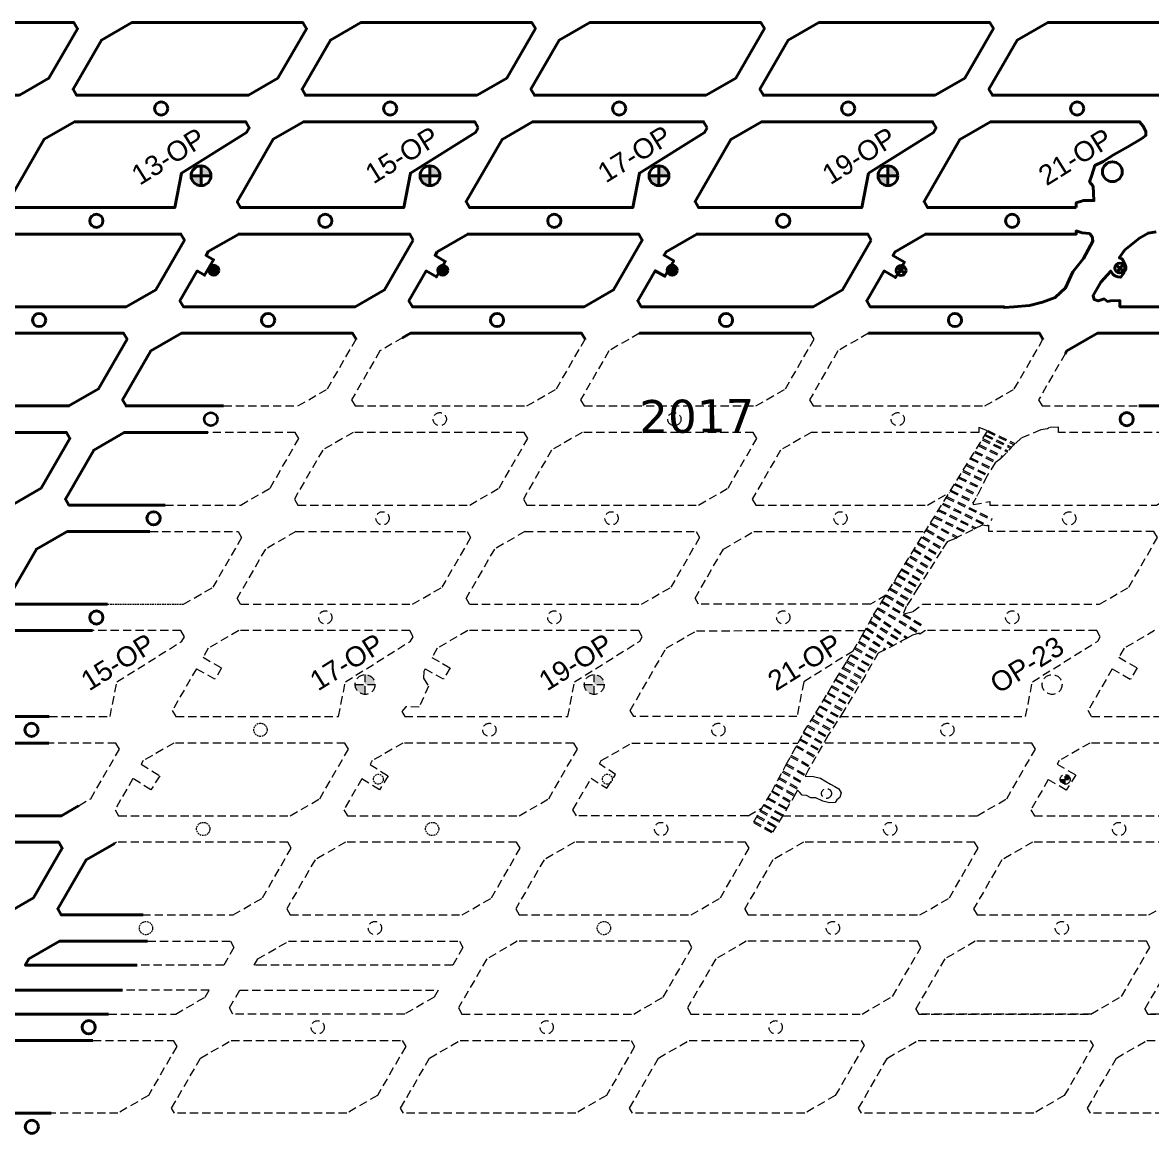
# Model space of a CAD drawing. Header units: millimetres. Extents: x -28 to 1943, y -5245 to 2752.
# Drawn here: x 1104 to 1274.8, y 287.7 to 455.7 of the extents above; entities that cross this region are included whole.
import ezdxf
from ezdxf.enums import TextEntityAlignment as Align

# ---------------------------------------------------------------- set-up
doc = ezdxf.new("R2010")
doc.units = ezdxf.units.MM
doc.linetypes.add('RAYITAS', pattern=[0.375, 0.25, -0.125])
doc.styles.add('DG-T1-473 TO 560$0$Standard', font='arial.ttf')
doc.styles.add('verdana', font='verdana.ttf', dxfattribs={"oblique": 15, "height": 3})

msp = doc.modelspace()

# ---------------------------------------------------------------- hatches: boundary and pattern name
at = {"linetype": 'Continuous', "lineweight": 40}
h = msp.add_hatch(color=7, dxfattribs=at)
h.paths.add_polyline_path([(1132.478, 432.577, 0.4142136), (1130.978, 434.077), (1130.978, 432.577)])
h.paths.add_polyline_path([(1130.978, 432.577), (1129.478, 432.577, 0.4142136), (1130.978, 431.077)])
h = msp.add_hatch(color=7, dxfattribs=at)
h.paths.add_polyline_path([(1167.12, 432.577, 0.4142136), (1165.62, 434.077), (1165.62, 432.577)])
h.paths.add_polyline_path([(1165.62, 432.577), (1164.12, 432.577, 0.4142136), (1165.62, 431.077)])
h = msp.add_hatch(color=7, dxfattribs=at)
h.paths.add_polyline_path([(1201.761, 432.577, 0.4142136), (1200.261, 434.077), (1200.261, 432.577)])
h.paths.add_polyline_path([(1200.261, 432.577), (1198.761, 432.577, 0.4142136), (1200.261, 431.077)])
h = msp.add_hatch(color=7, dxfattribs=at)
h.paths.add_polyline_path([(1236.402, 432.577, 0.4142136), (1234.902, 434.077), (1234.902, 432.577)])
h.paths.add_polyline_path([(1234.902, 432.577), (1233.402, 432.577, 0.4142136), (1234.902, 431.077)])
at = {"lineweight": 40}
h = msp.add_hatch(color=7, dxfattribs=at)
h.paths.add_polyline_path([(1133.665, 418.278, 0.4142136), (1132.915, 419.028), (1132.915, 418.278)])
h.paths.add_polyline_path([(1132.165, 418.278, 0.4142136), (1132.915, 417.528), (1132.915, 418.278)])
h = msp.add_hatch(color=7, dxfattribs=at)
h.paths.add_polyline_path([(1168.304, 418.278, 0.4142136), (1167.554, 419.028), (1167.554, 418.278)])
h.paths.add_polyline_path([(1166.804, 418.278, 0.4142136), (1167.554, 417.528), (1167.554, 418.278)])
h = msp.add_hatch(color=7, dxfattribs=at)
h.paths.add_polyline_path([(1203.017, 418.279, 0.4142136), (1202.267, 419.029), (1202.267, 418.279)])
h.paths.add_polyline_path([(1201.517, 418.279, 0.4142136), (1202.267, 417.529), (1202.267, 418.279)])
at = {"linetype": 'RAYITAS', "lineweight": 13, "ltscale": 5}
h = msp.add_hatch(color=251, dxfattribs=at)
h.paths.add_polyline_path([(1157.3, 355.602, 0.4142136), (1155.8, 357.102), (1155.8, 355.602)])
h.paths.add_polyline_path([(1155.8, 355.602), (1154.3, 355.602, 0.4142136), (1155.8, 354.102)])
h = msp.add_hatch(color=251, dxfattribs=at)
h.paths.add_polyline_path([(1191.968, 355.602, 0.4142136), (1190.468, 357.102), (1190.468, 355.602)])
h.paths.add_polyline_path([(1190.468, 355.602), (1188.968, 355.602, 0.4142136), (1190.468, 354.102)])
h = msp.add_hatch(color=251, dxfattribs=at)
h.paths.add_polyline_path([(1262.466, 341.248, 0.4142136), (1261.716, 341.998), (1261.716, 341.248)])
h.paths.add_polyline_path([(1260.966, 341.248, 0.4142136), (1261.716, 340.498), (1261.716, 341.248)])

# ---------------------------------------------------------------- linework, layer by layer
at = {"color": 7, "linetype": 'Continuous', "lineweight": 40}
for p, q in [((1130.978, 431.077), (1130.978, 434.077)), ((1130.978, 431.077), (1130.978, 434.077)), ((1165.62, 431.077), (1165.62, 434.077)), ((1165.62, 431.077), (1165.62, 434.077)), ((1200.261, 431.077), (1200.261, 434.077)), ((1200.261, 431.077), (1200.261, 434.077)), ((1234.902, 431.077), (1234.902, 434.077)), ((1234.902, 431.077), (1234.902, 434.077)), ((1129.478, 432.577), (1132.478, 432.577)), ((1129.478, 432.577), (1132.478, 432.577)), ((1164.12, 432.577), (1167.12, 432.577)), ((1164.12, 432.577), (1167.12, 432.577)), ((1198.761, 432.577), (1201.761, 432.577)), ((1198.761, 432.577), (1201.761, 432.577)), ((1233.402, 432.577), (1236.402, 432.577)), ((1233.402, 432.577), (1236.402, 432.577)), ((1133.491, 417.798), (1132.339, 418.758)), ((1133.491, 417.798), (1132.339, 418.758)), ((1132.435, 417.702), (1133.395, 418.854)), ((1132.435, 417.702), (1133.395, 418.854)), ((1168.13, 417.798), (1166.978, 418.758)), ((1168.13, 417.798), (1166.978, 418.758)), ((1167.074, 417.702), (1168.034, 418.854)), ((1167.074, 417.702), (1168.034, 418.854)), ((1202.843, 417.799), (1201.691, 418.759)), ((1202.843, 417.799), (1201.691, 418.759)), ((1201.787, 417.703), (1202.747, 418.855)), ((1201.787, 417.703), (1202.747, 418.855)), ((1237.469, 417.767), (1236.317, 418.727)), ((1237.469, 417.767), (1236.317, 418.727)), ((1236.413, 417.671), (1237.373, 418.823)), ((1236.413, 417.671), (1237.373, 418.823))]:
    msp.add_line(p, q, dxfattribs=at)
at = {"color": 7, "lineweight": 40}
for p, q in [((1132.915, 417.528), (1132.915, 419.028)), ((1132.915, 417.528), (1132.915, 419.028)), ((1167.554, 417.528), (1167.554, 419.028)), ((1167.554, 417.528), (1167.554, 419.028)), ((1202.267, 417.529), (1202.267, 419.029)), ((1202.267, 417.529), (1202.267, 419.029)), ((1270.569, 418.107), (1269.416, 419.067)), ((1270.569, 418.107), (1269.416, 419.067)), ((1269.512, 418.011), (1270.473, 419.163)), ((1269.512, 418.011), (1270.473, 419.163)), ((1132.165, 418.278), (1133.665, 418.278)), ((1132.165, 418.278), (1133.665, 418.278)), ((1166.804, 418.278), (1168.304, 418.278)), ((1166.804, 418.278), (1168.304, 418.278)), ((1201.517, 418.279), (1203.017, 418.279)), ((1201.517, 418.279), (1203.017, 418.279))]:
    msp.add_line(p, q, dxfattribs=at)
at = {"color": 7, "linetype": 'RAYITAS', "lineweight": 13, "ltscale": 5}
for p, q in [((1137.116, 377.832), (1132.778, 370.319)), ((1137.116, 377.832), (1132.778, 370.319)), ((1145.345, 378.748), (1140.723, 376.08)), ((1145.345, 378.748), (1140.723, 376.08)), ((1145.345, 378.748), (1171.228, 378.748)), ((1145.345, 378.748), (1171.228, 378.748)), ((1171.757, 377.832), (1167.419, 370.319)), ((1171.757, 377.832), (1167.419, 370.319)), ((1171.228, 378.748), (1171.757, 377.832)), ((1171.228, 378.748), (1171.757, 377.832)), ((1179.986, 378.748), (1175.364, 376.08)), ((1179.986, 378.748), (1175.364, 376.08)), ((1179.986, 378.748), (1205.869, 378.748)), ((1179.986, 378.748), (1205.869, 378.748)), ((1206.398, 377.832), (1202.06, 370.319)), ((1206.398, 377.832), (1202.06, 370.319)), ((1205.869, 378.748), (1206.398, 377.832)), ((1205.869, 378.748), (1206.398, 377.832)), ((1240.51, 378.748), (1240.524, 378.724)), ((1240.51, 378.748), (1240.524, 378.724)), ((1140.723, 376.08), (1136.441, 368.664)), ((1140.723, 376.08), (1136.441, 368.664)), ((1175.364, 376.08), (1171.082, 368.664)), ((1175.364, 376.08), (1171.082, 368.664)), ((1128.325, 367.748), (1132.778, 370.319)), ((1128.325, 367.748), (1132.778, 370.319)), ((1162.966, 367.748), (1167.419, 370.319)), ((1162.966, 367.748), (1167.419, 370.319)), ((1197.607, 367.748), (1202.06, 370.319)), ((1197.607, 367.748), (1202.06, 370.319)), ((1136.97, 367.748), (1136.441, 368.664)), ((1136.97, 367.748), (1136.441, 368.664)), ((1136.97, 367.748), (1162.966, 367.748)), ((1136.97, 367.748), (1162.966, 367.748)), ((1171.611, 367.748), (1171.082, 368.664)), ((1171.611, 367.748), (1171.082, 368.664)), ((1171.611, 367.748), (1197.607, 367.748)), ((1171.611, 367.748), (1197.607, 367.748)), ((1275.248, 363.748), (1270.627, 361.08)), ((1275.248, 363.748), (1270.627, 361.08)), ((1270.627, 361.08), (1269.835, 359.708)), ((1270.627, 361.08), (1269.835, 359.708)), ((1269.822, 359.715), (1272.592, 358.116)), ((1269.822, 359.715), (1272.592, 358.116)), ((1155.8, 354.102), (1155.8, 357.102)), ((1155.8, 354.102), (1155.8, 357.102)), ((1190.468, 354.102), (1190.468, 357.102)), ((1190.468, 354.102), (1190.468, 357.102)), ((1268.835, 357.976), (1265.19, 351.664)), ((1268.835, 357.976), (1265.19, 351.664)), ((1268.822, 357.983), (1271.592, 356.384)), ((1268.822, 357.983), (1271.592, 356.384)), ((1272.592, 358.116), (1271.592, 356.384)), ((1272.592, 358.116), (1271.592, 356.384)), ((1154.3, 355.602), (1157.3, 355.602)), ((1154.3, 355.602), (1157.3, 355.602)), ((1188.968, 355.602), (1191.968, 355.602)), ((1188.968, 355.602), (1191.968, 355.602)), ((1265.719, 350.748), (1265.19, 351.664)), ((1265.719, 350.748), (1265.19, 351.664)), ((1265.719, 350.748), (1290.397, 350.748)), ((1265.719, 350.748), (1290.397, 350.748)), ((1156.889, 344.08), (1156.561, 343.512)), ((1156.889, 344.08), (1156.561, 343.512)), ((1261.716, 340.498), (1261.716, 341.998)), ((1261.716, 340.498), (1261.716, 341.998)), ((1260.966, 341.248), (1262.466, 341.248)), ((1260.966, 341.248), (1262.466, 341.248)), ((1213.772, 335.748), (1215.876, 336.963)), ((1213.772, 335.748), (1215.876, 336.963)), ((1213.758, 320.748), (1213.229, 321.664)), ((1213.758, 320.748), (1213.229, 321.664))]:
    msp.add_line(p, q, dxfattribs=at)
at = {"color": 7, "linetype": 'RAYITAS', "lineweight": 13}
msp.add_line((1116.843, 367.748), (1128.325, 367.748), dxfattribs=at)
msp.add_line((1116.843, 367.748), (1128.325, 367.748), dxfattribs=at)
at = {"color": 7, "linetype": 'Continuous', "lineweight": 40}
for points in [[(1103.499, 444.748), (1077.503, 444.748), (1076.974, 445.664), (1081.255, 453.079), (1085.877, 455.748), (1111.761, 455.748), (1112.297, 454.819), (1107.975, 447.333)], [(1103.499, 444.748), (1077.503, 444.748), (1076.974, 445.664), (1081.255, 453.079), (1085.877, 455.748), (1111.761, 455.748), (1112.297, 454.819), (1107.975, 447.333)], [(1142.616, 447.333), (1138.14, 444.748), (1112.144, 444.748), (1111.623, 445.651), (1115.92, 453.093), (1120.518, 455.748), (1146.402, 455.748), (1146.938, 454.818)], [(1142.616, 447.333), (1138.14, 444.748), (1112.144, 444.748), (1111.623, 445.651), (1115.92, 453.093), (1120.518, 455.748), (1146.402, 455.748), (1146.938, 454.818)], [(1172.781, 444.748), (1146.785, 444.748), (1146.264, 445.651), (1150.561, 453.093), (1155.159, 455.748), (1181.043, 455.748), (1181.572, 454.832), (1177.234, 447.319)], [(1172.781, 444.748), (1146.785, 444.748), (1146.264, 445.651), (1150.561, 453.093), (1155.159, 455.748), (1181.043, 455.748), (1181.572, 454.832), (1177.234, 447.319)], [(1207.422, 444.748), (1181.426, 444.748), (1180.897, 445.664), (1185.179, 453.08), (1189.8, 455.748), (1215.684, 455.748), (1216.213, 454.832), (1211.875, 447.319)], [(1207.422, 444.748), (1181.426, 444.748), (1180.897, 445.664), (1185.179, 453.08), (1189.8, 455.748), (1215.684, 455.748), (1216.213, 454.832), (1211.875, 447.319)], [(1242.063, 444.748), (1216.067, 444.748), (1215.538, 445.664), (1219.82, 453.08), (1224.442, 455.748), (1250.325, 455.748), (1250.854, 454.832), (1246.516, 447.319)], [(1242.063, 444.748), (1216.067, 444.748), (1215.538, 445.664), (1219.82, 453.08), (1224.442, 455.748), (1250.325, 455.748), (1250.854, 454.832), (1246.516, 447.319)], [(1276.704, 444.748), (1250.708, 444.748), (1250.179, 445.664), (1254.461, 453.08), (1259.083, 455.748), (1284.966, 455.748), (1285.495, 454.832), (1281.157, 447.319)], [(1276.704, 444.748), (1250.708, 444.748), (1250.179, 445.664), (1254.461, 453.08), (1259.083, 455.748), (1284.966, 455.748), (1285.495, 454.832), (1281.157, 447.319)], [(1137.882, 439.133), (1128.028, 432.975), (1127.012, 427.748), (1102.329, 427.748), (1101.808, 428.651), (1107.259, 438.093), (1111.858, 440.748), (1137.741, 440.748), (1138.278, 439.819)], [(1137.882, 439.133), (1128.028, 432.975), (1127.012, 427.748), (1102.329, 427.748), (1101.808, 428.651), (1107.259, 438.093), (1111.858, 440.748), (1137.741, 440.748), (1138.278, 439.819)], [(1172.911, 439.832), (1172.382, 440.748), (1146.499, 440.748), (1141.901, 438.093), (1136.449, 428.651), (1136.97, 427.748), (1161.654, 427.748), (1162.67, 432.975), (1172.499, 439.117)], [(1172.911, 439.832), (1172.382, 440.748), (1146.499, 440.748), (1141.901, 438.093), (1136.449, 428.651), (1136.97, 427.748), (1161.654, 427.748), (1162.67, 432.975), (1172.499, 439.117)], [(1231.952, 432.975), (1230.936, 427.748), (1206.252, 427.748), (1205.723, 428.664), (1211.159, 438.08), (1215.781, 440.748), (1241.665, 440.748), (1242.193, 439.832), (1241.781, 439.117)], [(1231.952, 432.975), (1230.936, 427.748), (1206.252, 427.748), (1205.723, 428.664), (1211.159, 438.08), (1215.781, 440.748), (1241.665, 440.748), (1242.193, 439.832), (1241.781, 439.117)], [(1093.669, 412.748), (1093.148, 413.651), (1095.758, 418.172), (1097.057, 417.421), (1098.407, 419.76), (1097.108, 420.51), (1097.444, 421.093), (1102.043, 423.748), (1127.927, 423.748), (1128.463, 422.819), (1124.141, 415.332), (1119.664, 412.748)], [(1093.669, 412.748), (1093.148, 413.651), (1095.758, 418.172), (1097.057, 417.421), (1098.407, 419.76), (1097.108, 420.51), (1097.444, 421.093), (1102.043, 423.748), (1127.927, 423.748), (1128.463, 422.819), (1124.141, 415.332), (1119.664, 412.748)], [(1093.383, 408.748), (1088.761, 406.08), (1084.48, 398.664), (1085.009, 397.748), (1111.004, 397.748), (1115.458, 400.319), (1119.795, 407.832), (1119.266, 408.748)], [(1093.383, 408.748), (1088.761, 406.08), (1084.48, 398.664), (1085.009, 397.748), (1111.004, 397.748), (1115.458, 400.319), (1119.795, 407.832), (1119.266, 408.748)]]:
    msp.add_lwpolyline(points, close=True, dxfattribs=at)
for points in [[(1207.552, 439.832), (1207.14, 439.117), (1197.311, 432.975), (1196.295, 427.748), (1171.611, 427.748), (1171.082, 428.664), (1176.518, 438.08), (1181.14, 440.748), (1207.024, 440.748), (1207.552, 439.832)], [(1207.552, 439.832), (1207.14, 439.117), (1197.311, 432.975), (1196.295, 427.748), (1171.611, 427.748), (1171.082, 428.664), (1176.518, 438.08), (1181.14, 440.748), (1207.024, 440.748), (1207.552, 439.832)], [(1163.096, 422.832), (1158.759, 415.319), (1154.305, 412.748), (1128.31, 412.748), (1127.789, 413.651), (1130.399, 418.172), (1131.525, 417.522), (1132.875, 419.86), (1131.749, 420.51), (1132.085, 421.093), (1136.684, 423.748), (1162.568, 423.748), (1163.096, 422.832)], [(1163.096, 422.832), (1158.759, 415.319), (1154.305, 412.748), (1128.31, 412.748), (1127.789, 413.651), (1130.399, 418.172), (1131.525, 417.522), (1132.875, 419.86), (1131.749, 420.51), (1132.085, 421.093), (1136.684, 423.748), (1162.568, 423.748), (1163.096, 422.832)], [(1166.703, 421.08), (1171.325, 423.748), (1197.209, 423.748), (1197.737, 422.832), (1193.4, 415.319), (1188.946, 412.748), (1162.951, 412.748), (1162.422, 413.664), (1165.028, 418.178), (1166.587, 417.278), (1167.937, 419.616), (1166.378, 420.516), (1166.703, 421.08)], [(1166.703, 421.08), (1171.325, 423.748), (1197.209, 423.748), (1197.737, 422.832), (1193.4, 415.319), (1188.946, 412.748), (1162.951, 412.748), (1162.422, 413.664), (1165.028, 418.178), (1166.587, 417.278), (1167.937, 419.616), (1166.378, 420.516), (1166.703, 421.08)], [(1232.378, 422.832), (1228.041, 415.319), (1223.587, 412.748), (1197.592, 412.748), (1197.063, 413.664), (1199.688, 418.21), (1201.16, 417.36), (1202.51, 419.698), (1201.038, 420.548), (1201.344, 421.08), (1205.966, 423.748), (1231.85, 423.748), (1232.378, 422.832)], [(1232.378, 422.832), (1228.041, 415.319), (1223.587, 412.748), (1197.592, 412.748), (1197.063, 413.664), (1199.688, 418.21), (1201.16, 417.36), (1202.51, 419.698), (1201.038, 420.548), (1201.344, 421.08), (1205.966, 423.748), (1231.85, 423.748), (1232.378, 422.832)], [(1154.436, 407.832), (1154.436, 407.832), (1153.907, 408.748), (1128.024, 408.748), (1123.402, 406.08), (1119.121, 398.664), (1119.65, 397.748), (1134.379, 397.748)], [(1154.436, 407.832), (1154.436, 407.832), (1153.907, 408.748), (1128.024, 408.748), (1123.402, 406.08), (1119.121, 398.664), (1119.65, 397.748), (1134.379, 397.748)], [(1189.077, 407.832), (1189.077, 407.832), (1188.548, 408.748), (1162.665, 408.748), (1161.486, 408.067), (1161.486, 408.067)], [(1189.077, 407.832), (1189.077, 407.832), (1188.548, 408.748), (1162.665, 408.748), (1161.486, 408.067), (1161.486, 408.067)], [(1223.189, 408.748), (1223.189, 408.748), (1223.189, 408.748), (1197.306, 408.748), (1197.306, 408.748), (1197.306, 408.748)], [(1223.189, 408.748), (1223.189, 408.748), (1223.189, 408.748), (1197.306, 408.748), (1197.306, 408.748), (1197.306, 408.748)], [(1258.359, 407.832), (1258.359, 407.832), (1257.83, 408.748), (1231.947, 408.748), (1231.947, 408.748), (1231.947, 408.748)], [(1258.359, 407.832), (1258.359, 407.832), (1257.83, 408.748), (1231.947, 408.748), (1231.947, 408.748), (1231.947, 408.748)], [(1272.86, 397.748), (1284.209, 397.748), (1288.663, 400.319), (1293, 407.832), (1292.471, 408.748), (1266.588, 408.748), (1261.966, 406.08), (1261.713, 405.641)], [(1272.86, 397.748), (1284.209, 397.748), (1288.663, 400.319), (1293, 407.832), (1292.471, 408.748), (1266.588, 408.748), (1261.966, 406.08), (1261.713, 405.641)], [(1106.797, 385.319), (1111.135, 392.832), (1110.606, 393.748), (1084.723, 393.748), (1080.101, 391.08), (1075.82, 383.664), (1076.348, 382.748), (1102.344, 382.748), (1106.797, 385.319)], [(1106.797, 385.319), (1111.135, 392.832), (1110.606, 393.748), (1084.723, 393.748), (1080.101, 391.08), (1075.82, 383.664), (1076.348, 382.748), (1102.344, 382.748), (1106.797, 385.319)], [(1132.012, 393.748), (1119.364, 393.748), (1114.742, 391.08), (1110.461, 383.664), (1110.989, 382.748), (1125.568, 382.748)], [(1132.012, 393.748), (1119.364, 393.748), (1114.742, 391.08), (1110.461, 383.664), (1110.989, 382.748), (1125.568, 382.748)], [(1116.843, 367.748), (1102.329, 367.748), (1101.8, 368.664), (1106.082, 376.08), (1110.704, 378.748), (1123.236, 378.748)], [(1116.843, 367.748), (1102.329, 367.748), (1101.8, 368.664), (1106.082, 376.08), (1110.704, 378.748), (1123.236, 378.748)], [(1114.545, 363.748), (1102.043, 363.748), (1097.421, 361.08), (1096.639, 359.724), (1099.424, 358.116), (1098.424, 356.384), (1095.639, 357.992), (1091.985, 351.664), (1092.514, 350.748), (1108.021, 350.748)], [(1114.545, 363.748), (1102.043, 363.748), (1097.421, 361.08), (1096.639, 359.724), (1099.424, 358.116), (1098.424, 356.384), (1095.639, 357.992), (1091.985, 351.664), (1092.514, 350.748), (1108.021, 350.748)], [(1107.963, 346.748), (1092.228, 346.748), (1087.606, 344.08), (1087.295, 343.54), (1090.081, 341.764), (1088.737, 339.656), (1086.044, 341.373), (1083.325, 336.664), (1083.854, 335.748), (1109.849, 335.748), (1112.432, 337.239), (1112.432, 337.239)], [(1107.963, 346.748), (1092.228, 346.748), (1087.606, 344.08), (1087.295, 343.54), (1090.081, 341.764), (1088.737, 339.656), (1086.044, 341.373), (1083.325, 336.664), (1083.854, 335.748), (1109.849, 335.748), (1112.432, 337.239), (1112.432, 337.239)], [(1105.643, 323.319), (1109.98, 330.832), (1109.451, 331.748), (1083.568, 331.748), (1078.946, 329.08), (1074.665, 321.664), (1075.194, 320.748), (1101.189, 320.748), (1105.643, 323.319)], [(1105.643, 323.319), (1109.98, 330.832), (1109.451, 331.748), (1083.568, 331.748), (1078.946, 329.08), (1074.665, 321.664), (1075.194, 320.748), (1101.189, 320.748), (1105.643, 323.319)], [(1117.818, 331.522), (1117.818, 331.522), (1113.587, 329.08), (1109.306, 321.664), (1109.835, 320.748), (1122.203, 320.748)], [(1117.818, 331.522), (1117.818, 331.522), (1113.587, 329.08), (1109.306, 321.664), (1109.835, 320.748), (1122.203, 320.748)], [(1121.333, 313.149), (1115.848, 313.149), (1104.39, 313.149), (1104.927, 314.08), (1109.549, 316.748), (1122.898, 316.748)], [(1121.333, 313.149), (1115.848, 313.149), (1104.39, 313.149), (1104.927, 314.08), (1109.549, 316.748), (1122.898, 316.748)], [(1119.076, 309.349), (1102.196, 309.349), (1100.646, 306.664), (1101.174, 305.748), (1116.971, 305.748)], [(1119.076, 309.349), (1102.196, 309.349), (1100.646, 306.664), (1101.174, 305.748), (1116.971, 305.748)]]:
    msp.add_lwpolyline(points, dxfattribs=at)
at = {"lineweight": 40}
for points in [[(1263.385, 427.748), (1240.893, 427.748), (1240.364, 428.664), (1245.8, 438.08), (1250.422, 440.748), (1272.971, 440.748), (1273.535, 440.07), (1273.933, 439.247), (1273.931, 438.677), (1273.307, 438.206), (1271.176, 436.96), (1269.03, 435.718), (1267.443, 434.743), (1266.214, 434.139), (1265.775, 432.674), (1265.416, 431.677), (1265.948, 430.978), (1266.054, 428.822), (1264.492, 428.814), (1263.385, 428.49)], [(1263.385, 427.748), (1240.893, 427.748), (1240.364, 428.664), (1245.8, 438.08), (1250.422, 440.748), (1272.971, 440.748), (1273.535, 440.07), (1273.933, 439.247), (1273.931, 438.677), (1273.307, 438.206), (1271.176, 436.96), (1269.03, 435.718), (1267.443, 434.743), (1266.214, 434.139), (1265.775, 432.674), (1265.416, 431.677), (1265.948, 430.978), (1266.054, 428.822), (1264.492, 428.814), (1263.385, 428.49)], [(1252.535, 412.748), (1232.233, 412.748), (1231.704, 413.664), (1234.311, 418.179), (1236.043, 417.179), (1237.393, 419.517), (1235.661, 420.517), (1235.986, 421.08), (1240.607, 423.748), (1263.393, 423.748), (1263.393, 424.23), (1264.288, 423.952), (1265.381, 423.832), (1265.798, 423.363), (1265.902, 422.662), (1264.508, 420.042), (1262.865, 418.062), (1261.752, 415.627), (1260.217, 414.148), (1258.281, 413.467), (1256.331, 412.931), (1253.974, 412.734), (1252.535, 412.638)], [(1252.535, 412.748), (1232.233, 412.748), (1231.704, 413.664), (1234.311, 418.179), (1236.043, 417.179), (1237.393, 419.517), (1235.661, 420.517), (1235.986, 421.08), (1240.607, 423.748), (1263.393, 423.748), (1263.393, 424.23), (1264.288, 423.952), (1265.381, 423.832), (1265.798, 423.363), (1265.902, 422.662), (1264.508, 420.042), (1262.865, 418.062), (1261.752, 415.627), (1260.217, 414.148), (1258.281, 413.467), (1256.331, 412.931), (1253.974, 412.734), (1252.535, 412.638)]]:
    msp.add_lwpolyline(points, close=True, dxfattribs=at)
for points in [[(1292.869, 412.748), (1270.001, 412.748), (1270.001, 413.698), (1268.59, 413.643), (1268.142, 413.552), (1267.624, 413.942), (1266.716, 413.635), (1266.107, 413.876), (1265.932, 414.422), (1265.955, 414.447), (1267.103, 416.476), (1268.613, 418.138), (1268.934, 417.707), (1269.207, 417.435), (1269.684, 417.261), (1270.127, 417.215), (1270.491, 417.719), (1270.606, 417.937), (1270.726, 418.198), (1270.896, 418.512), (1270.909, 418.808), (1270.726, 419.272), (1270.7, 419.308), (1270.397, 419.924), (1270.297, 420.004), (1269.887, 420.163), (1270.743, 421.388), (1272.957, 423.136), (1274.271, 423.89), (1275.471, 424.07)], [(1292.869, 412.748), (1270.001, 412.748), (1270.001, 413.698), (1268.59, 413.643), (1268.142, 413.552), (1267.624, 413.942), (1266.716, 413.635), (1266.107, 413.876), (1265.932, 414.422), (1265.955, 414.447), (1267.103, 416.476), (1268.613, 418.138), (1268.934, 417.707), (1269.207, 417.435), (1269.684, 417.261), (1270.127, 417.215), (1270.491, 417.719), (1270.606, 417.937), (1270.726, 418.198), (1270.896, 418.512), (1270.909, 418.808), (1270.726, 419.272), (1270.7, 419.308), (1270.397, 419.924), (1270.297, 420.004), (1269.887, 420.163), (1270.743, 421.388), (1272.957, 423.136), (1274.271, 423.89), (1275.471, 424.07)], [(1108.302, 290.748), (1092.338, 290.748), (1091.897, 291.511), (1096.267, 299.08), (1100.889, 301.748), (1114.631, 301.748)], [(1108.302, 290.748), (1092.338, 290.748), (1091.897, 291.511), (1096.267, 299.08), (1100.889, 301.748), (1114.631, 301.748)]]:
    msp.add_lwpolyline(points, dxfattribs=at)
at = {"color": 251, "linetype": 'RAYITAS', "lineweight": 13, "ltscale": 5}
for points in [[(1197.306, 408.748), (1192.684, 406.08), (1188.403, 398.664), (1188.932, 397.748), (1214.927, 397.748), (1219.381, 400.319), (1223.718, 407.832), (1223.189, 408.748)], [(1197.306, 408.748), (1192.684, 406.08), (1188.403, 398.664), (1188.932, 397.748), (1214.927, 397.748), (1219.381, 400.319), (1223.718, 407.832), (1223.189, 408.748)], [(1231.947, 408.748), (1227.325, 406.08), (1223.044, 398.664), (1223.573, 397.748), (1249.568, 397.748), (1254.022, 400.319), (1258.359, 407.832)], [(1231.947, 408.748), (1227.325, 406.08), (1223.044, 398.664), (1223.573, 397.748), (1249.568, 397.748), (1254.022, 400.319), (1258.359, 407.832)], [(1134.379, 397.748), (1145.645, 397.748), (1150.099, 400.319), (1154.436, 407.832)], [(1134.379, 397.748), (1145.645, 397.748), (1150.099, 400.319), (1154.436, 407.832)], [(1161.486, 408.067), (1158.043, 406.08), (1153.762, 398.664), (1154.291, 397.748), (1180.286, 397.748), (1184.74, 400.319), (1189.077, 407.832)], [(1161.486, 408.067), (1158.043, 406.08), (1153.762, 398.664), (1154.291, 397.748), (1180.286, 397.748), (1184.74, 400.319), (1189.077, 407.832)], [(1261.713, 405.641), (1257.685, 398.664), (1258.214, 397.748), (1272.86, 397.748)], [(1261.713, 405.641), (1257.685, 398.664), (1258.214, 397.748), (1272.86, 397.748)], [(1248.637, 394.52), (1248.637, 393.748), (1223.287, 393.748), (1218.665, 391.08), (1214.384, 383.664), (1214.913, 382.748), (1240.908, 382.748), (1244.195, 384.646)], [(1248.637, 394.52), (1248.637, 393.748), (1223.287, 393.748), (1218.665, 391.08), (1214.384, 383.664), (1214.913, 382.748), (1240.908, 382.748), (1244.195, 384.646)], [(1214.59, 334.825), (1217.322, 339.365), (1219.511, 343.485), (1222.142, 348.318), (1223.976, 351.297), (1225.795, 354.286), (1226.971, 356.317), (1228.676, 359.063), (1231.058, 363.094), (1232.737, 366.137), (1233.988, 368.108), (1236.424, 372.113), (1249.969, 393.957), (1248.637, 394.52)], [(1214.59, 334.825), (1217.322, 339.365), (1219.511, 343.485), (1222.142, 348.318), (1223.976, 351.297), (1225.795, 354.286), (1226.971, 356.317), (1228.676, 359.063), (1231.058, 363.094), (1232.737, 366.137), (1233.988, 368.108), (1236.424, 372.113), (1249.969, 393.957), (1248.637, 394.52)], [(1278.641, 393.748), (1260.686, 393.748), (1260.686, 394.545), (1259.331, 394.499), (1259.045, 394.265), (1258.018, 394.125), (1255.122, 392.907), (1254.067, 391.955), (1251.94, 389.725), (1251.133, 389.116), (1249.902, 387.149), (1247.766, 382.973), (1247.849, 382.838), (1250.342, 383.28), (1250.342, 382.748), (1275.549, 382.748), (1280.003, 385.319), (1283.745, 391.802)], [(1278.641, 393.748), (1260.686, 393.748), (1260.686, 394.545), (1259.331, 394.499), (1259.045, 394.265), (1258.018, 394.125), (1255.122, 392.907), (1254.067, 391.955), (1251.94, 389.725), (1251.133, 389.116), (1249.902, 387.149), (1247.766, 382.973), (1247.849, 382.838), (1250.342, 383.28), (1250.342, 382.748), (1275.549, 382.748), (1280.003, 385.319), (1283.745, 391.802)], [(1125.568, 382.748), (1136.985, 382.748), (1141.438, 385.319), (1145.776, 392.832), (1145.247, 393.748), (1132.012, 393.748)], [(1125.568, 382.748), (1136.985, 382.748), (1141.438, 385.319), (1145.776, 392.832), (1145.247, 393.748), (1132.012, 393.748)], [(1249.245, 392.809), (1253.062, 390.945)], [(1249.245, 392.809), (1253.062, 390.945)], [(1249.548, 393.26), (1253.508, 391.326)], [(1249.548, 393.26), (1253.508, 391.326)], [(1249.636, 393.439), (1253.596, 391.505)], [(1249.636, 393.439), (1253.596, 391.505)], [(1249.925, 393.867), (1254.023, 391.866)], [(1249.925, 393.867), (1254.023, 391.866)], [(1250.012, 394.047), (1254.11, 392.045)], [(1250.012, 394.047), (1254.11, 392.045)], [(1248.597, 391.726), (1252.208, 389.962)], [(1248.597, 391.726), (1252.208, 389.962)], [(1248.685, 391.905), (1252.296, 390.142)], [(1248.685, 391.905), (1252.296, 390.142)], [(1249.157, 392.629), (1252.974, 390.765)], [(1249.157, 392.629), (1252.974, 390.765)], [(1247.358, 389.728), (1250.552, 388.168)], [(1247.358, 389.728), (1250.552, 388.168)], [(1247.446, 389.907), (1250.639, 388.348)], [(1247.446, 389.907), (1250.639, 388.348)], [(1247.978, 390.728), (1251.236, 389.137)], [(1247.978, 390.728), (1251.236, 389.137)], [(1248.066, 390.908), (1251.324, 389.317)], [(1248.066, 390.908), (1251.324, 389.317)], [(1246.181, 387.827), (1249.473, 386.264)], [(1246.181, 387.827), (1249.473, 386.264)], [(1246.267, 388.008), (1249.559, 386.444)], [(1246.267, 388.008), (1249.559, 386.444)], [(1246.749, 388.746), (1249.926, 387.181)], [(1246.749, 388.746), (1249.926, 387.181)], [(1246.838, 388.926), (1250.015, 387.36)], [(1246.838, 388.926), (1250.015, 387.36)], [(1245.034, 386.018), (1248.469, 384.329)], [(1245.034, 386.018), (1248.469, 384.329)], [(1245.562, 386.829), (1248.92, 385.233)], [(1245.562, 386.829), (1248.92, 385.233)], [(1245.648, 387.01), (1249.006, 385.414)], [(1245.648, 387.01), (1249.006, 385.414)], [(1244.325, 384.837), (1247.863, 383.098)], [(1244.325, 384.837), (1247.863, 383.098)], [(1244.414, 385.017), (1247.952, 383.278)], [(1244.414, 385.017), (1247.952, 383.278)], [(1244.946, 385.838), (1248.38, 384.15)], [(1244.946, 385.838), (1248.38, 384.15)], [(1243.112, 382.88), (1249.776, 379.604)], [(1243.112, 382.88), (1249.776, 379.604)], [(1243.2, 383.06), (1250.204, 379.617)], [(1243.2, 383.06), (1250.204, 379.617)], [(1243.723, 383.866), (1250.606, 380.482)], [(1243.723, 383.866), (1250.606, 380.482)], [(1243.811, 384.045), (1250.69, 380.664)], [(1243.811, 384.045), (1250.69, 380.664)], [(1241.869, 380.894), (1246.719, 378.509)], [(1241.869, 380.894), (1246.719, 378.509)], [(1241.974, 381.064), (1246.944, 378.621)], [(1241.974, 381.064), (1246.944, 378.621)], [(1242.48, 381.901), (1248.038, 379.169)], [(1242.48, 381.901), (1248.038, 379.169)], [(1242.569, 382.081), (1248.263, 379.281)], [(1242.569, 382.081), (1248.263, 379.281)], [(1241.259, 379.911), (1245.311, 377.761)], [(1241.259, 379.911), (1245.311, 377.761)], [(1241.365, 380.081), (1245.405, 377.937)], [(1241.365, 380.081), (1245.405, 377.937)], [(1123.236, 378.748), (1136.587, 378.748), (1137.116, 377.832)], [(1123.236, 378.748), (1136.587, 378.748), (1137.116, 377.832)], [(1234.593, 369.102), (1232.248, 367.748), (1206.252, 367.748), (1205.723, 368.664), (1210.005, 376.08), (1214.627, 378.748), (1240.51, 378.748)], [(1234.593, 369.102), (1232.248, 367.748), (1206.252, 367.748), (1205.723, 368.664), (1210.005, 376.08), (1214.627, 378.748), (1240.51, 378.748)], [(1240.079, 377.833), (1243.16, 376.013)], [(1240.079, 377.833), (1243.16, 376.013)], [(1240.181, 378.005), (1243.261, 376.186)], [(1240.181, 378.005), (1243.261, 376.186)], [(1240.71, 378.9), (1243.79, 377.08)], [(1240.71, 378.9), (1243.79, 377.08)], [(1240.811, 379.072), (1243.892, 377.252)], [(1240.811, 379.072), (1243.892, 377.252)], [(1238.776, 375.902), (1241.872, 374.072)], [(1238.776, 375.902), (1241.872, 374.072)], [(1238.878, 376.074), (1241.979, 374.241)], [(1238.878, 376.074), (1241.979, 374.241)], [(1239.386, 376.886), (1242.491, 375.052)], [(1239.386, 376.886), (1242.491, 375.052)], [(1239.488, 377.058), (1242.598, 375.221)], [(1239.488, 377.058), (1242.598, 375.221)], [(1237.641, 374.08), (1240.727, 372.258)], [(1237.641, 374.08), (1240.727, 372.258)], [(1238.161, 374.91), (1241.249, 373.085)], [(1238.161, 374.91), (1241.249, 373.085)], [(1238.262, 375.082), (1241.356, 373.254)], [(1238.262, 375.082), (1241.356, 373.254)], [(1236.92, 372.909), (1239.992, 371.095)], [(1236.92, 372.909), (1239.992, 371.095)], [(1237.022, 373.082), (1240.099, 371.264)], [(1237.022, 373.082), (1240.099, 371.264)], [(1237.54, 373.908), (1240.62, 372.089)], [(1237.54, 373.908), (1240.62, 372.089)], [(1235.762, 371.021), (1238.815, 369.218)], [(1235.762, 371.021), (1238.815, 369.218)], [(1235.863, 371.194), (1238.921, 369.387)], [(1235.863, 371.194), (1238.921, 369.387)], [(1236.371, 372.023), (1239.435, 370.212)], [(1236.371, 372.023), (1239.435, 370.212)], [(1236.472, 372.195), (1239.542, 370.382)], [(1236.472, 372.195), (1239.542, 370.382)], [(1234.543, 369.018), (1237.598, 367.213)], [(1234.543, 369.018), (1237.598, 367.213)], [(1234.645, 369.19), (1237.678, 367.398)], [(1234.645, 369.19), (1237.678, 367.398)], [(1235.153, 370.02), (1238.194, 368.223)], [(1235.153, 370.02), (1238.194, 368.223)], [(1235.254, 370.192), (1238.3, 368.393)], [(1235.254, 370.192), (1238.3, 368.393)], [(1233.417, 367.214), (1239.718, 363.492)], [(1233.417, 367.214), (1239.718, 363.492)], [(1233.937, 368.022), (1240.278, 364.277)], [(1233.937, 368.022), (1240.278, 364.277)], [(1234.039, 368.194), (1240.379, 364.449)], [(1234.039, 368.194), (1240.379, 364.449)], [(1232.681, 366.054), (1237.773, 362.553)], [(1232.681, 366.054), (1237.773, 362.553)], [(1232.794, 366.219), (1237.887, 362.718)], [(1232.794, 366.219), (1237.887, 362.718)], [(1233.316, 367.042), (1239.616, 363.32)], [(1233.316, 367.042), (1239.616, 363.32)], [(1231.58, 364.003), (1235.603, 361.38)], [(1231.58, 364.003), (1235.603, 361.38)], [(1231.689, 364.171), (1235.712, 361.548)], [(1231.689, 364.171), (1235.712, 361.548)], [(1232.109, 365.049), (1236.952, 362.019)], [(1232.109, 365.049), (1236.952, 362.019)], [(1232.215, 365.219), (1237.058, 362.188)], [(1232.215, 365.219), (1237.058, 362.188)], [(1108.021, 350.748), (1117.222, 350.748), (1118.243, 355.998), (1128.096, 362.157), (1128.455, 362.832), (1127.927, 363.748), (1114.545, 363.748)], [(1108.021, 350.748), (1117.222, 350.748), (1118.243, 355.998), (1128.096, 362.157), (1128.455, 362.832), (1127.927, 363.748), (1114.545, 363.748)], [(1197.737, 362.832), (1197.209, 363.748), (1171.325, 363.748), (1166.703, 361.08), (1165.907, 359.7), (1168.648, 358.117), (1167.648, 356.385), (1164.907, 357.968), (1164.678, 357.571), (1164.632, 356.558), (1165.386, 355.364), (1163.993, 352.194), (1161.965, 352.213), (1161.358, 351.507), (1161.796, 350.748), (1186.463, 350.748), (1187.484, 355.998), (1197.354, 362.168), (1197.737, 362.832)], [(1197.737, 362.832), (1197.209, 363.748), (1171.325, 363.748), (1166.703, 361.08), (1165.907, 359.7), (1168.648, 358.117), (1167.648, 356.385), (1164.907, 357.968), (1164.678, 357.571), (1164.632, 356.558), (1165.386, 355.364), (1163.993, 352.194), (1161.965, 352.213), (1161.358, 351.507), (1161.796, 350.748), (1186.463, 350.748), (1187.484, 355.998), (1197.354, 362.168), (1197.737, 362.832)], [(1229.623, 360.665), (1222.155, 355.997), (1221.134, 350.748), (1196.437, 350.748), (1195.908, 351.664), (1201.344, 361.08), (1205.964, 363.747), (1231.42, 363.75)], [(1229.623, 360.665), (1222.155, 355.997), (1221.134, 350.748), (1196.437, 350.748), (1195.908, 351.664), (1201.344, 361.08), (1205.964, 363.747), (1231.42, 363.75)], [(1227.683, 350.748), (1255.739, 350.748), (1256.76, 355.997), (1266.639, 362.172), (1267.019, 362.832), (1266.491, 363.748), (1240.607, 363.748), (1239.711, 363.231), (1239.636, 363.361), (1238.629, 363.067), (1237.83, 362.636), (1234.542, 360.884), (1233.437, 360.342), (1231.435, 356.928), (1228.244, 351.625), (1225.881, 347.928), (1223.077, 343.065), (1222.959, 342.829), (1222.389, 341.758), (1223.666, 341.681), (1224.713, 341.445), (1225.374, 341.043), (1226.19, 340.547), (1226.871, 340.153), (1227.489, 339.815), (1227.812, 339.197), (1227.607, 338.521), (1227.176, 338.141), (1226.916, 337.742), (1226.048, 337.713), (1225.033, 337.933), (1224.004, 338.463), (1223.239, 338.463), (1222.563, 338.815), (1221.945, 338.845), (1221.578, 339.286), (1221.215, 339.598), (1220.974, 339.15), (1218.993, 335.772), (1217.421, 333.241)], [(1227.683, 350.748), (1255.739, 350.748), (1256.76, 355.997), (1266.639, 362.172), (1267.019, 362.832), (1266.491, 363.748), (1240.607, 363.748), (1239.711, 363.231), (1239.636, 363.361), (1238.629, 363.067), (1237.83, 362.636), (1234.542, 360.884), (1233.437, 360.342), (1231.435, 356.928), (1228.244, 351.625), (1225.881, 347.928), (1223.077, 343.065), (1222.959, 342.829), (1222.389, 341.758), (1223.666, 341.681), (1224.713, 341.445), (1225.374, 341.043), (1226.19, 340.547), (1226.871, 340.153), (1227.489, 339.815), (1227.812, 339.197), (1227.607, 338.521), (1227.176, 338.141), (1226.916, 337.742), (1226.048, 337.713), (1225.033, 337.933), (1224.004, 338.463), (1223.239, 338.463), (1222.563, 338.815), (1221.945, 338.845), (1221.578, 339.286), (1221.215, 339.598), (1220.974, 339.15), (1218.993, 335.772), (1217.421, 333.241)], [(1230.501, 362.158), (1233.487, 360.428)], [(1230.501, 362.158), (1233.487, 360.428)], [(1231.004, 363.01), (1234.488, 360.799)], [(1231.004, 363.01), (1234.488, 360.799)], [(1231.111, 363.179), (1234.595, 360.968)], [(1231.111, 363.179), (1234.595, 360.968)], [(1229.828, 361.009), (1232.841, 359.322)], [(1229.828, 361.009), (1232.841, 359.322)], [(1229.926, 361.183), (1232.939, 359.497)], [(1229.926, 361.183), (1232.939, 359.497)], [(1230.4, 361.985), (1233.387, 360.255)], [(1230.4, 361.985), (1233.387, 360.255)], [(1228.638, 358.994), (1231.657, 357.304)], [(1228.638, 358.994), (1231.657, 357.304)], [(1228.735, 359.168), (1231.755, 357.478)], [(1228.735, 359.168), (1231.755, 357.478)], [(1229.227, 359.991), (1232.243, 358.303)], [(1229.227, 359.991), (1232.243, 358.303)], [(1229.324, 360.165), (1232.341, 358.477)], [(1229.324, 360.165), (1232.341, 358.477)], [(1227.486, 357.139), (1230.538, 355.431)], [(1227.486, 357.139), (1230.538, 355.431)], [(1227.584, 357.313), (1230.635, 355.605)], [(1227.584, 357.313), (1230.635, 355.605)], [(1228.047, 358.042), (1231.086, 356.341)], [(1228.047, 358.042), (1231.086, 356.341)], [(1228.145, 358.216), (1231.183, 356.516)], [(1228.145, 358.216), (1231.183, 356.516)], [(1226.29, 355.257), (1229.324, 353.559)], [(1226.29, 355.257), (1229.324, 353.559)], [(1226.388, 355.432), (1229.422, 353.734)], [(1226.388, 355.432), (1229.422, 353.734)], [(1226.931, 356.245), (1229.996, 354.53)], [(1226.931, 356.245), (1229.996, 354.53)], [(1227.029, 356.419), (1230.093, 354.704)], [(1227.029, 356.419), (1230.093, 354.704)], [(1225.718, 354.234), (1228.752, 352.536)], [(1225.718, 354.234), (1228.752, 352.536)], [(1225.815, 354.409), (1228.85, 352.711)], [(1225.815, 354.409), (1228.85, 352.711)], [(1224.543, 352.223), (1227.556, 350.537)], [(1224.543, 352.223), (1227.556, 350.537)], [(1224.641, 352.397), (1227.653, 350.712)], [(1224.641, 352.397), (1227.653, 350.712)], [(1225.146, 353.213), (1228.181, 351.515)], [(1225.146, 353.213), (1228.181, 351.515)], [(1225.244, 353.388), (1228.278, 351.69)], [(1225.244, 353.388), (1228.278, 351.69)], [(1223.323, 350.23), (1226.229, 348.603)], [(1223.323, 350.23), (1226.229, 348.603)], [(1223.421, 350.404), (1226.327, 348.778)], [(1223.421, 350.404), (1226.327, 348.778)], [(1223.934, 351.223), (1226.924, 349.549)], [(1223.934, 351.223), (1226.924, 349.549)], [(1224.032, 351.397), (1227.022, 349.724)], [(1224.032, 351.397), (1227.022, 349.724)], [(1222.196, 348.416), (1225.188, 346.742)], [(1222.196, 348.416), (1225.188, 346.742)], [(1222.668, 349.26), (1225.66, 347.586)], [(1222.668, 349.26), (1225.66, 347.586)], [(1222.765, 349.435), (1225.758, 347.76)], [(1222.765, 349.435), (1225.758, 347.76)], [(1112.543, 337.303), (1114.303, 338.319), (1118.64, 345.832), (1118.112, 346.748), (1108, 346.748)], [(1112.543, 337.303), (1114.303, 338.319), (1118.64, 345.832), (1118.112, 346.748), (1108, 346.748)], [(1153.281, 345.832), (1152.753, 346.748), (1126.869, 346.748), (1122.247, 344.08), (1121.939, 343.545), (1124.728, 341.767), (1123.384, 339.658), (1120.687, 341.377), (1117.966, 336.664), (1117.966, 336.664), (1118.495, 335.748), (1118.495, 335.748), (1144.49, 335.748), (1148.944, 338.319), (1153.281, 345.832)], [(1153.281, 345.832), (1152.753, 346.748), (1126.869, 346.748), (1122.247, 344.08), (1121.939, 343.545), (1124.728, 341.767), (1123.384, 339.658), (1120.687, 341.377), (1117.966, 336.664), (1117.966, 336.664), (1118.495, 335.748), (1118.495, 335.748), (1144.49, 335.748), (1148.944, 338.319), (1153.281, 345.832)], [(1213.772, 335.748), (1187.777, 335.748), (1187.248, 336.664), (1189.989, 341.411), (1192.364, 339.898), (1193.707, 342.006), (1191.24, 343.579), (1191.53, 344.08), (1196.151, 346.748), (1221.287, 346.748)], [(1213.772, 335.748), (1187.777, 335.748), (1187.248, 336.664), (1189.989, 341.411), (1192.364, 339.898), (1193.707, 342.006), (1191.24, 343.579), (1191.53, 344.08), (1196.151, 346.748), (1221.287, 346.748)], [(1218.978, 335.748), (1248.413, 335.748), (1252.867, 338.319), (1257.204, 345.832), (1256.676, 346.748), (1225.201, 346.748)], [(1218.978, 335.748), (1248.413, 335.748), (1252.867, 338.319), (1257.204, 345.832), (1256.676, 346.748), (1225.201, 346.748)], [(1221.53, 347.228), (1224.523, 345.553)], [(1221.53, 347.228), (1224.523, 345.553)], [(1221.628, 347.402), (1224.62, 345.728)], [(1221.628, 347.402), (1224.62, 345.728)], [(1222.098, 348.242), (1225.09, 346.567)], [(1222.098, 348.242), (1225.09, 346.567)], [(1287.508, 338.319), (1291.846, 345.832), (1291.317, 346.748), (1265.433, 346.748), (1260.812, 344.08), (1260.505, 343.548), (1263.328, 341.917), (1261.876, 339.638), (1259.155, 341.21), (1256.53, 336.664), (1257.059, 335.748), (1283.054, 335.748), (1287.508, 338.319)], [(1287.508, 338.319), (1291.846, 345.832), (1291.317, 346.748), (1265.433, 346.748), (1260.812, 344.08), (1260.505, 343.548), (1263.328, 341.917), (1261.876, 339.638), (1259.155, 341.21), (1256.53, 336.664), (1257.059, 335.748), (1283.054, 335.748), (1287.508, 338.319)], [(1220.959, 346.206), (1223.951, 344.532)], [(1220.959, 346.206), (1223.951, 344.532)], [(1221.056, 346.381), (1224.048, 344.706)], [(1221.056, 346.381), (1224.048, 344.706)], [(1219.468, 343.405), (1222.402, 341.764)], [(1219.468, 343.405), (1222.402, 341.764)], [(1219.563, 343.581), (1222.499, 341.938)], [(1219.563, 343.581), (1222.499, 341.938)], [(1220.128, 344.723), (1223.121, 343.048)], [(1220.128, 344.723), (1223.121, 343.048)], [(1220.226, 344.897), (1223.218, 343.223)], [(1220.226, 344.897), (1223.218, 343.223)], [(1218.906, 342.348), (1221.817, 340.719)], [(1218.906, 342.348), (1221.817, 340.719)], [(1219, 342.525), (1221.915, 340.894)], [(1219, 342.525), (1221.915, 340.894)], [(1217.845, 340.35), (1220.712, 338.745)], [(1217.845, 340.35), (1220.712, 338.745)], [(1217.939, 340.526), (1220.81, 338.92)], [(1217.939, 340.526), (1220.81, 338.92)], [(1218.374, 341.344), (1221.262, 339.728)], [(1218.374, 341.344), (1221.262, 339.728)], [(1218.467, 341.521), (1221.36, 339.902)], [(1218.467, 341.521), (1221.36, 339.902)], [(1216.681, 338.3), (1219.479, 336.735)], [(1216.681, 338.3), (1219.479, 336.735)], [(1216.784, 338.471), (1219.576, 336.909)], [(1216.784, 338.471), (1219.576, 336.909)], [(1217.312, 339.348), (1220.159, 337.755)], [(1217.312, 339.348), (1220.159, 337.755)], [(1217.407, 339.525), (1220.256, 337.93)], [(1217.407, 339.525), (1220.256, 337.93)], [(1215.498, 336.449), (1218.408, 334.821)], [(1215.498, 336.449), (1218.408, 334.821)], [(1215.596, 336.624), (1218.505, 334.995)], [(1215.596, 336.624), (1218.505, 334.995)], [(1216.075, 337.294), (1218.905, 335.71)], [(1216.075, 337.294), (1218.905, 335.71)], [(1216.179, 337.465), (1219.003, 335.885)], [(1216.179, 337.465), (1219.003, 335.885)], [(1214.541, 334.738), (1217.372, 333.153)], [(1214.541, 334.738), (1217.372, 333.153)], [(1214.638, 334.912), (1217.47, 333.328)], [(1214.638, 334.912), (1217.47, 333.328)], [(1215.02, 335.595), (1217.851, 334.01)], [(1215.02, 335.595), (1217.851, 334.01)], [(1215.118, 335.769), (1217.949, 334.185)], [(1215.118, 335.769), (1217.949, 334.185)], [(1122.098, 320.748), (1135.83, 320.748), (1140.284, 323.319), (1144.621, 330.832), (1144.092, 331.748), (1118.209, 331.748), (1117.818, 331.522)], [(1122.098, 320.748), (1135.83, 320.748), (1140.284, 323.319), (1144.621, 330.832), (1144.092, 331.748), (1118.209, 331.748), (1117.818, 331.522)], [(1122.898, 316.748), (1135.432, 316.748), (1135.961, 315.832), (1134.412, 313.149), (1121.333, 313.149)], [(1122.898, 316.748), (1135.432, 316.748), (1135.961, 315.832), (1134.412, 313.149), (1121.333, 313.149)], [(1265.622, 305.748), (1239.562, 305.748), (1239.121, 306.511), (1239.562, 305.748), (1265.622, 305.748), (1270.244, 308.416), (1274.525, 315.832), (1273.996, 316.748), (1248.113, 316.748), (1243.491, 314.08), (1239.121, 306.511)], [(1265.622, 305.748), (1239.562, 305.748), (1239.121, 306.511), (1239.562, 305.748), (1265.622, 305.748), (1270.244, 308.416), (1274.525, 315.832), (1273.996, 316.748), (1248.113, 316.748), (1243.491, 314.08), (1239.121, 306.511)], [(1300.263, 305.748), (1274.203, 305.748), (1273.762, 306.511), (1274.203, 305.748), (1300.263, 305.748), (1304.885, 308.416), (1309.254, 315.985), (1308.814, 316.748), (1282.754, 316.748), (1278.132, 314.08), (1273.762, 306.511)], [(1300.263, 305.748), (1274.203, 305.748), (1273.762, 306.511), (1274.203, 305.748), (1300.263, 305.748), (1304.885, 308.416), (1309.254, 315.985), (1308.814, 316.748), (1282.754, 316.748), (1278.132, 314.08), (1273.762, 306.511)], [(1116.971, 305.748), (1127.17, 305.748), (1131.624, 308.319), (1132.218, 309.349), (1119.076, 309.349)], [(1116.971, 305.748), (1127.17, 305.748), (1131.624, 308.319), (1132.218, 309.349), (1119.076, 309.349)], [(1114.631, 301.748), (1126.772, 301.748), (1127.301, 300.832), (1123.019, 293.416), (1118.398, 290.748), (1108.302, 290.748)], [(1114.631, 301.748), (1126.772, 301.748), (1127.301, 300.832), (1123.019, 293.416), (1118.398, 290.748), (1108.302, 290.748)], [(1126.979, 290.748), (1126.538, 291.511), (1130.908, 299.08), (1135.53, 301.748), (1161.413, 301.748), (1161.942, 300.832), (1157.66, 293.416), (1153.039, 290.748), (1126.979, 290.748)], [(1126.979, 290.748), (1126.538, 291.511), (1130.908, 299.08), (1135.53, 301.748), (1161.413, 301.748), (1161.942, 300.832), (1157.66, 293.416), (1153.039, 290.748), (1126.979, 290.748)], [(1161.177, 291.507), (1165.549, 299.08), (1170.171, 301.748), (1196.054, 301.748), (1196.583, 300.832), (1192.301, 293.416), (1187.68, 290.748), (1161.62, 290.748), (1161.179, 291.511)], [(1161.177, 291.507), (1165.549, 299.08), (1170.171, 301.748), (1196.054, 301.748), (1196.583, 300.832), (1192.301, 293.416), (1187.68, 290.748), (1161.62, 290.748), (1161.179, 291.511)], [(1230.455, 291.501), (1234.831, 299.08), (1239.453, 301.748), (1265.512, 301.748), (1265.953, 300.985), (1261.583, 293.416), (1256.962, 290.748), (1230.902, 290.748), (1230.461, 291.511)], [(1230.455, 291.501), (1234.831, 299.08), (1239.453, 301.748), (1265.512, 301.748), (1265.953, 300.985), (1261.583, 293.416), (1256.962, 290.748), (1230.902, 290.748), (1230.461, 291.511)], [(1296.224, 293.416), (1291.603, 290.748), (1265.543, 290.748), (1265.102, 291.511), (1269.472, 299.08), (1274.094, 301.748), (1300.153, 301.748), (1300.594, 300.985), (1296.224, 293.416)], [(1296.224, 293.416), (1291.603, 290.748), (1265.543, 290.748), (1265.102, 291.511), (1269.472, 299.08), (1274.094, 301.748), (1300.153, 301.748), (1300.594, 300.985), (1296.224, 293.416)]]:
    msp.add_lwpolyline(points, dxfattribs=at)
for points in [[(1180.417, 392.832), (1179.888, 393.748), (1154.005, 393.748), (1149.383, 391.08), (1145.102, 383.664), (1145.63, 382.748), (1171.626, 382.748), (1176.08, 385.319)], [(1180.417, 392.832), (1179.888, 393.748), (1154.005, 393.748), (1149.383, 391.08), (1145.102, 383.664), (1145.63, 382.748), (1171.626, 382.748), (1176.08, 385.319)], [(1215.058, 392.832), (1214.529, 393.748), (1188.646, 393.748), (1184.024, 391.08), (1179.743, 383.664), (1180.272, 382.748), (1206.267, 382.748), (1210.721, 385.319)], [(1215.058, 392.832), (1214.529, 393.748), (1188.646, 393.748), (1184.024, 391.08), (1179.743, 383.664), (1180.272, 382.748), (1206.267, 382.748), (1210.721, 385.319)], [(1250.163, 379.534), (1249.139, 379.719), (1247.73, 379.015), (1244.972, 377.633), (1243.841, 377.166), (1242.937, 375.758), (1239.436, 370.212), (1237.675, 367.391), (1237.256, 366.417), (1237.302, 366.315), (1238.595, 366.614), (1240.149, 367.748), (1266.889, 367.748), (1271.342, 370.319), (1275.68, 377.832), (1275.151, 378.748), (1250.163, 378.748)], [(1250.163, 379.534), (1249.139, 379.719), (1247.73, 379.015), (1244.972, 377.633), (1243.841, 377.166), (1242.937, 375.758), (1239.436, 370.212), (1237.675, 367.391), (1237.256, 366.417), (1237.302, 366.315), (1238.595, 366.614), (1240.149, 367.748), (1266.889, 367.748), (1271.342, 370.319), (1275.68, 377.832), (1275.151, 378.748), (1250.163, 378.748)], [(1131.283, 359.729), (1134.075, 358.117), (1133.075, 356.385), (1130.283, 357.997), (1126.626, 351.664), (1127.155, 350.748), (1151.795, 350.748), (1152.816, 355.998), (1162.669, 362.157), (1163.096, 362.832), (1162.568, 363.748), (1136.684, 363.748), (1132.062, 361.08)], [(1131.283, 359.729), (1134.075, 358.117), (1133.075, 356.385), (1130.283, 357.997), (1126.626, 351.664), (1127.155, 350.748), (1151.795, 350.748), (1152.816, 355.998), (1162.669, 362.157), (1163.096, 362.832), (1162.568, 363.748), (1136.684, 363.748), (1132.062, 361.08)], [(1161.51, 346.748), (1156.889, 344.08), (1156.561, 343.512), (1159.3, 341.767), (1157.956, 339.658), (1155.31, 341.345), (1152.607, 336.664), (1153.136, 335.748), (1179.131, 335.748), (1183.585, 338.319), (1187.922, 345.832), (1187.394, 346.748)], [(1161.51, 346.748), (1156.889, 344.08), (1156.561, 343.512), (1159.3, 341.767), (1157.956, 339.658), (1155.31, 341.345), (1152.607, 336.664), (1153.136, 335.748), (1179.131, 335.748), (1183.585, 338.319), (1187.922, 345.832), (1187.394, 346.748)], [(1152.85, 331.748), (1148.228, 329.08), (1143.947, 321.664), (1144.476, 320.748), (1170.471, 320.748), (1174.925, 323.319), (1179.262, 330.832), (1178.733, 331.748)], [(1152.85, 331.748), (1148.228, 329.08), (1143.947, 321.664), (1144.476, 320.748), (1170.471, 320.748), (1174.925, 323.319), (1179.262, 330.832), (1178.733, 331.748)], [(1182.869, 329.08), (1178.588, 321.664), (1179.117, 320.748), (1205.112, 320.748), (1209.566, 323.319), (1213.903, 330.832), (1213.374, 331.748), (1187.491, 331.748)], [(1182.869, 329.08), (1178.588, 321.664), (1179.117, 320.748), (1205.112, 320.748), (1209.566, 323.319), (1213.903, 330.832), (1213.374, 331.748), (1187.491, 331.748)], [(1217.51, 329.08), (1213.229, 321.664), (1213.758, 320.748), (1239.753, 320.748), (1244.207, 323.319), (1248.544, 330.832), (1248.015, 331.748), (1222.132, 331.748)], [(1217.51, 329.08), (1213.229, 321.664), (1213.758, 320.748), (1239.753, 320.748), (1244.207, 323.319), (1248.544, 330.832), (1248.015, 331.748), (1222.132, 331.748)], [(1282.656, 331.748), (1256.773, 331.748), (1252.151, 329.08), (1247.87, 321.664), (1248.399, 320.748), (1274.394, 320.748), (1278.848, 323.319), (1283.185, 330.832)], [(1282.656, 331.748), (1256.773, 331.748), (1252.151, 329.08), (1247.87, 321.664), (1248.399, 320.748), (1274.394, 320.748), (1278.848, 323.319), (1283.185, 330.832)], [(1139.568, 314.08), (1144.19, 316.748), (1170.073, 316.748), (1170.602, 315.832), (1169.053, 313.149), (1140.468, 313.149), (1139.031, 313.149)], [(1139.568, 314.08), (1144.19, 316.748), (1170.073, 316.748), (1170.602, 315.832), (1169.053, 313.149), (1140.468, 313.149), (1139.031, 313.149)], [(1169.928, 306.664), (1170.457, 305.748), (1196.452, 305.748), (1200.906, 308.319), (1205.243, 315.832), (1204.714, 316.748), (1178.831, 316.748), (1174.209, 314.08)], [(1169.928, 306.664), (1170.457, 305.748), (1196.452, 305.748), (1200.906, 308.319), (1205.243, 315.832), (1204.714, 316.748), (1178.831, 316.748), (1174.209, 314.08)], [(1239.355, 316.748), (1213.472, 316.748), (1208.85, 314.08), (1204.569, 306.664), (1205.098, 305.748), (1230.981, 305.748), (1235.603, 308.416), (1239.884, 315.832)], [(1239.355, 316.748), (1213.472, 316.748), (1208.85, 314.08), (1204.569, 306.664), (1205.098, 305.748), (1230.981, 305.748), (1235.603, 308.416), (1239.884, 315.832)], [(1135.815, 305.748), (1135.287, 306.664), (1136.837, 309.349), (1166.859, 309.349), (1166.265, 308.319), (1161.811, 305.748)], [(1135.815, 305.748), (1135.287, 306.664), (1136.837, 309.349), (1166.859, 309.349), (1166.265, 308.319), (1161.811, 305.748)], [(1195.82, 291.511), (1200.19, 299.08), (1204.812, 301.748), (1230.871, 301.748), (1231.312, 300.985), (1226.942, 293.416), (1222.321, 290.748), (1196.261, 290.748)], [(1195.82, 291.511), (1200.19, 299.08), (1204.812, 301.748), (1230.871, 301.748), (1231.312, 300.985), (1226.942, 293.416), (1222.321, 290.748), (1196.261, 290.748)]]:
    msp.add_lwpolyline(points, close=True, dxfattribs=at)
at = {"color": 7, "lineweight": 40}
for centre, radius in [((1124.958, 442.748), 1), ((1159.599, 442.748), 1), ((1194.24, 442.748), 1), ((1228.881, 442.748), 1), ((1263.522, 442.748), 1), ((1130.978, 432.577), 1.5), ((1165.62, 432.577), 1.5), ((1200.261, 432.577), 1.5), ((1234.902, 432.577), 1.5), ((1115.143, 425.748), 1), ((1149.784, 425.748), 1), ((1184.425, 425.748), 1), ((1219.066, 425.748), 1), ((1253.707, 425.748), 1), ((1132.915, 418.278), 0.75), ((1167.554, 418.278), 0.75), ((1202.267, 418.279), 0.75), ((1236.893, 418.247), 0.75), ((1106.482, 410.748), 1), ((1141.123, 410.748), 1), ((1175.764, 410.748), 1), ((1210.405, 410.748), 1), ((1245.046, 410.748), 1), ((1271.027, 395.748), 1), ((1123.803, 380.748), 1), ((1115.143, 365.748), 1), ((1105.328, 348.748), 1), ((1113.988, 303.748), 1), ((1105.392, 288.684), 1)]:
    msp.add_circle(centre, radius, dxfattribs=at)
at = {"lineweight": 40}
for centre, radius in [((1268.856, 433.182), 1.5), ((1269.979, 418.613), 0.75), ((1113.988, 303.748), 1), ((1105.392, 288.684), 1)]:
    msp.add_circle(centre, radius, dxfattribs=at)
at = {"color": 7, "lineweight": 35}
msp.add_circle((1132.463, 395.748), 1, dxfattribs=at)
at = {"color": 251, "linetype": 'RAYITAS', "lineweight": 13, "ltscale": 5}
for centre, radius in [((1167.104, 395.748), 1), ((1202.599, 395.748), 1), ((1236.386, 395.748), 1), ((1158.444, 380.748), 1), ((1193.085, 380.748), 1), ((1227.726, 380.748), 1), ((1262.326, 380.725), 1), ((1149.784, 365.748), 1), ((1184.425, 365.748), 1), ((1219.066, 365.748), 1), ((1253.707, 365.748), 1), ((1155.8, 355.602), 1.5), ((1190.468, 355.602), 1.5), ((1259.744, 355.601), 1.5), ((1174.61, 348.748), 1), ((1209.251, 348.748), 1), ((1243.892, 348.748), 1), ((1261.716, 341.248), 0.75), ((1225.61, 339.117), 0.75), ((1200.59, 333.748), 1), ((1235.231, 333.748), 1), ((1269.872, 333.748), 1), ((1157.289, 318.748), 1), ((1226.571, 318.748), 1), ((1261.212, 318.748), 1), ((1148.629, 303.748), 1), ((1148.629, 303.748), 1), ((1183.27, 303.748), 1), ((1183.27, 303.748), 1), ((1217.911, 303.748), 1), ((1217.911, 303.748), 1)]:
    msp.add_circle(centre, radius, dxfattribs=at)
at = {"color": 252, "linetype": 'RAYITAS', "lineweight": 13}
for centre, radius in [((1139.969, 348.748), 1), ((1157.812, 341.279), 0.75), ((1192.453, 341.279), 0.75), ((1131.308, 333.748), 1), ((1165.949, 333.748), 1), ((1122.648, 318.748), 1), ((1191.93, 318.748), 1)]:
    msp.add_circle(centre, radius, dxfattribs=at)

# ---------------------------------------------------------------- texts
at = {"linetype": 'Continuous', "style": 'DG-T1-473 TO 560$0$Standard'}
for s, p in [('13-OP', (1121.686, 431.029)), ('15-OP', (1157.054, 431.235)), ('17-OP', (1192.215, 431.387)), ('19-OP', (1226.183, 431.121)), ('21-OP', (1258.9, 430.963)), ('15-OP', (1114.034, 354.528))]:
    msp.add_text(s, height=3, rotation=32, dxfattribs=at).set_placement(p)
at = {"color": 1, "lineweight": -3, "style": 'verdana'}
msp.add_text('2017', height=5, rotation=0.66415, dxfattribs=at).set_placement((1205.988, 396.222), align=Align.MIDDLE_CENTER)
at = {"color": 251, "linetype": 'Continuous', "style": 'DG-T1-473 TO 560$0$Standard'}
for s, p in [('17-OP', (1148.675, 354.528)), ('19-OP', (1183.316, 354.528)), ('21-OP', (1217.955, 354.527)), ('OP-23', (1251.581, 354.117))]:
    msp.add_text(s, height=3, rotation=32, dxfattribs=at).set_placement(p)

doc.saveas('drawing.dxf')
